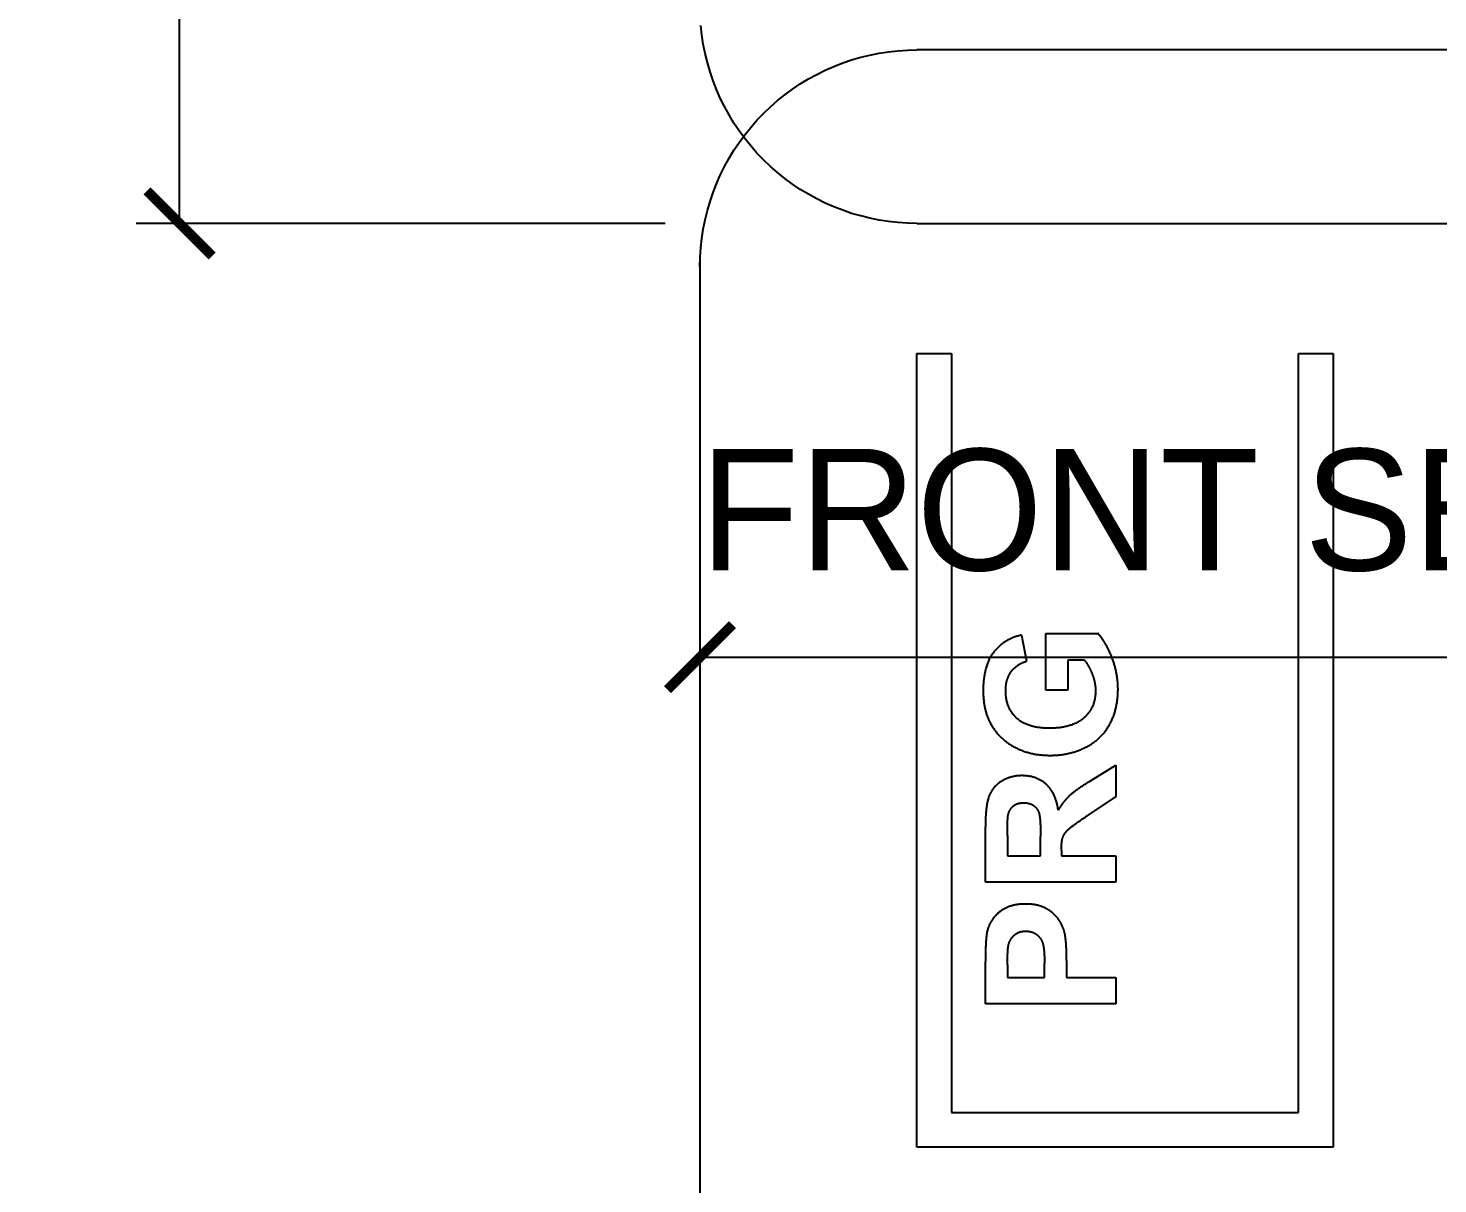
# Model space of a CAD drawing. Header units: metres. Extents: x -15 to 393, y -409 to 25.
# Drawn here: x -15.49 to 17.01, y -172.14 to -145.5 of the extents above; entities that cross this region are included whole.
import ezdxf

# ---------------------------------------------------------------- set-up
doc = ezdxf.new("R2010")
doc.units = ezdxf.units.M
for name, color, linetype in [('DIMS', 1, 'Continuous'), ('OUTLINE', 7, 'Continuous'), ('TEXT', 3, 'Continuous')]:
    doc.layers.add(name, color=color, linetype=linetype)
doc.styles.add('OpenSansCondensed-Light', font='OpenSansCondensed-Light.ttf')
doc.dimstyles.new('EZDXF', dxfattribs={"dimtxt": 0.25, "dimasz": 0.175, "dimexe": 0.375, "dimexo": 0.125, "dimgap": 0.1, "dimtad": 1, "dimlfac": 100, "dimzin": 12, "dimdsep": 46, "dimtxsty": 'OpenSansCondensed-Light', "dimblk": 'ARCHTICK', "dimcen": 2.5, "dimazin": 3, "dimtfac": 0.5, "dimtmove": 2, "dimatfit": 3})

# ---------------------------------------------------------------- blocks, each defined once
blk = doc.blocks.new('_ARCHTICK')
at = {"color": 0, "linetype": 'BYBLOCK', "const_width": 0.15}
blk.add_lwpolyline([(-0.5, -0.5), (0.5, 0.5)], dxfattribs=at)

msp = doc.modelspace()

# ---------------------------------------------------------------- linework, layer by layer
at = {"layer": 'OUTLINE'}
for p, q in [((95, -146), (5, -146)), ((5, -150), (95, -150)), ((0, -151), (0, -315)), ((5, -171.3), (5, -153)), ((5, -153), (5.8, -153)), ((5.8, -153), (5.8, -170.5)), ((13.8, -153), (14.6, -153)), ((13.8, -170.5), (13.8, -153)), ((14.6, -153), (14.6, -171.3)), ((7.4135, -159.4926), (7.5263, -160.0955)), ((7.9754, -159.4536), (9.1731, -159.4536)), ((7.9754, -160.762), (7.9754, -159.4536)), ((8.8634, -160.0668), (8.482, -160.0668)), ((8.482, -160.0668), (8.482, -160.762)), ((8.482, -160.762), (7.9754, -160.762)), ((9.0008, -162.8559), (9.5874, -162.4888)), ((9.5874, -162.4888), (9.5874, -163.2147)), ((9.5874, -163.2147), (8.9332, -163.6536)), ((6.5809, -165.1917), (6.5809, -163.9141)), ((7.0895, -164.1109), (7.0895, -164.5847)), ((7.8524, -164.5847), (7.8524, -164.1355)), ((8.3323, -164.4616), (8.3323, -164.5847)), ((7.0895, -164.5847), (7.8524, -164.5847)), ((8.3323, -164.5847), (9.5874, -164.5847)), ((9.5874, -164.5847), (9.5874, -165.1917)), ((9.5874, -165.1917), (6.5809, -165.1917)), ((6.5809, -167.9951), (6.5809, -167.021)), ((7.9426, -167.3881), (7.9426, -167.0559)), ((8.4533, -166.9923), (8.4533, -167.3881)), ((7.0895, -167.0948), (7.0895, -167.3881)), ((7.0895, -167.3881), (7.9426, -167.3881)), ((8.4533, -167.3881), (9.5874, -167.3881)), ((9.5874, -167.3881), (9.5874, -167.9951)), ((9.5874, -167.9951), (6.5809, -167.9951)), ((5.8, -170.5), (13.8, -170.5)), ((14.6, -171.3), (5, -171.3))]:
    msp.add_line(p, q, dxfattribs=at)
for points in [[(5, -150), (4.7819, -149.9952), (4.5642, -149.981), (4.3474, -149.9572), (4.1318, -149.924), (3.9178, -149.8815), (3.7059, -149.8296), (3.4965, -149.7686), (3.2899, -149.6985), (3.0866, -149.6194), (2.8869, -149.5315), (2.6913, -149.4351), (2.5, -149.3301), (2.3135, -149.217), (2.1321, -149.0958), (1.9562, -148.9668), (1.7861, -148.8302), (1.622, -148.6864), (1.4645, -148.5355), (1.3136, -148.378), (1.1698, -148.2139), (1.0332, -148.0438), (0.9042, -147.8679), (0.783, -147.6865), (0.6699, -147.5), (0.5649, -147.3087), (0.4685, -147.1131), (0.3806, -146.9134), (0.3015, -146.7101), (0.2314, -146.5035), (0.1704, -146.2941), (0.1185, -146.0822), (0.076, -145.8682), (0.0428, -145.6526), (0.019, -145.4358)], [(0, -151), (0.0048, -150.7819), (0.019, -150.5642), (0.0428, -150.3474), (0.076, -150.1318), (0.1185, -149.9178), (0.1704, -149.7059), (0.2314, -149.4965), (0.3015, -149.2899), (0.3806, -149.0866), (0.4685, -148.8869), (0.5649, -148.6913), (0.6699, -148.5), (0.783, -148.3135), (0.9042, -148.1321), (1.0332, -147.9562), (1.1698, -147.7861), (1.3136, -147.622), (1.4645, -147.4645), (1.622, -147.3136), (1.7861, -147.1698), (1.9562, -147.0332), (2.1321, -146.9042), (2.3135, -146.783), (2.5, -146.6699), (2.6913, -146.5649), (2.8869, -146.4685), (3.0866, -146.3806), (3.2899, -146.3015), (3.4965, -146.2314), (3.7059, -146.1704), (3.9178, -146.1185), (4.1318, -146.076), (4.3474, -146.0428), (4.5642, -146.019), (4.7819, -146.0048), (5, -146)], [(7.4135, -159.4926), (7.3923, -159.4974), (7.3712, -159.5025), (7.3502, -159.508), (7.3292, -159.5138), (7.3084, -159.52), (7.2877, -159.5265), (7.267, -159.5334), (7.2466, -159.5407), (7.2262, -159.5484), (7.206, -159.5564), (7.186, -159.5648), (7.1661, -159.5736), (7.1464, -159.5828), (7.1269, -159.5924), (7.1076, -159.6024), (7.0885, -159.6128), (7.0696, -159.6235), (7.051, -159.6347), (7.0326, -159.6463), (7.0144, -159.6582), (6.9965, -159.6705), (6.9789, -159.6833), (6.9615, -159.6964), (6.9445, -159.7098), (6.9277, -159.7236), (6.9113, -159.7378), (6.8951, -159.7524), (6.8793, -159.7673), (6.8637, -159.7825), (6.8485, -159.798), (6.8337, -159.8139), (6.8192, -159.8301), (6.805, -159.8465), (6.7911, -159.8633), (6.7776, -159.8803), (6.7645, -159.8976)], [(9.4981, -160.0063), (9.4916, -159.9896), (9.485, -159.973), (9.4782, -159.9564), (9.4714, -159.9398), (9.4644, -159.9233), (9.4573, -159.9068), (9.4501, -159.8904), (9.4428, -159.874), (9.4353, -159.8577), (9.4277, -159.8415), (9.42, -159.8253), (9.4122, -159.8092), (9.4042, -159.7931), (9.3961, -159.7772), (9.3878, -159.7613), (9.3794, -159.7454), (9.3708, -159.7297), (9.3621, -159.714), (9.3532, -159.6985), (9.3442, -159.683), (9.335, -159.6676), (9.3256, -159.6523), (9.316, -159.6372), (9.3063, -159.6221), (9.2963, -159.6072), (9.2862, -159.5924), (9.2758, -159.5778), (9.2653, -159.5633), (9.2546, -159.5489), (9.2436, -159.5348), (9.2324, -159.5207), (9.221, -159.5069), (9.2094, -159.4933), (9.1975, -159.4798), (9.1854, -159.4666), (9.1731, -159.4536)], [(6.7645, -159.8976), (6.7494, -159.9183), (6.735, -159.9395), (6.7211, -159.961), (6.7078, -159.9828), (6.6951, -160.005), (6.6829, -160.0275), (6.6713, -160.0503), (6.6603, -160.0734), (6.6498, -160.0967), (6.6398, -160.1203), (6.6303, -160.1441), (6.6214, -160.1681), (6.613, -160.1922), (6.605, -160.2165), (6.5975, -160.241), (6.5905, -160.2656), (6.584, -160.2904), (6.5778, -160.3152), (6.5722, -160.3402), (6.5669, -160.3652), (6.562, -160.3903), (6.5575, -160.4155), (6.5534, -160.4408), (6.5497, -160.4661), (6.5463, -160.4915), (6.5433, -160.5169), (6.5405, -160.5423), (6.5382, -160.5678), (6.5361, -160.5933), (6.5343, -160.6188), (6.5329, -160.6444), (6.5317, -160.6699), (6.5308, -160.6955), (6.5301, -160.7211), (6.5298, -160.7467), (6.5296, -160.7723)], [(7.1767, -160.3344), (7.1838, -160.3248), (7.1912, -160.3153), (7.1987, -160.306), (7.2063, -160.2968), (7.2142, -160.2877), (7.2222, -160.2788), (7.2304, -160.2701), (7.2388, -160.2615), (7.2473, -160.253), (7.256, -160.2448), (7.2648, -160.2367), (7.2738, -160.2288), (7.283, -160.221), (7.2923, -160.2135), (7.3018, -160.2061), (7.3114, -160.1989), (7.3211, -160.1919), (7.331, -160.1851), (7.341, -160.1785), (7.3511, -160.1721), (7.3613, -160.1659), (7.3717, -160.1598), (7.3822, -160.154), (7.3928, -160.1483), (7.4034, -160.1429), (7.4142, -160.1377), (7.4251, -160.1326), (7.436, -160.1277), (7.4471, -160.1231), (7.4582, -160.1186), (7.4694, -160.1143), (7.4807, -160.1102), (7.492, -160.1062), (7.5034, -160.1025), (7.5148, -160.0989), (7.5263, -160.0955)], [(8.8634, -160.0668), (8.8698, -160.0751), (8.8761, -160.0835), (8.8823, -160.0919), (8.8885, -160.1004), (8.8945, -160.109), (8.9005, -160.1176), (8.9064, -160.1262), (8.9122, -160.135), (8.9179, -160.1437), (8.9236, -160.1525), (8.9291, -160.1614), (8.9346, -160.1703), (8.94, -160.1793), (8.9454, -160.1883), (8.9506, -160.1974), (8.9558, -160.2065), (8.9609, -160.2156), (8.966, -160.2248), (8.9709, -160.234), (8.9758, -160.2433), (8.9807, -160.2526), (8.9854, -160.2619), (8.9901, -160.2713), (8.9947, -160.2807), (8.9992, -160.2902), (9.0037, -160.2996), (9.0081, -160.3091), (9.0125, -160.3187), (9.0168, -160.3282), (9.021, -160.3378), (9.0251, -160.3475), (9.0292, -160.3571), (9.0332, -160.3668), (9.0372, -160.3765), (9.0411, -160.3862), (9.0449, -160.3959)], [(9.6386, -160.7395), (9.6385, -160.7186), (9.6382, -160.6977), (9.6376, -160.6769), (9.6368, -160.6561), (9.6358, -160.6352), (9.6346, -160.6144), (9.6332, -160.5936), (9.6315, -160.5728), (9.6296, -160.552), (9.6275, -160.5313), (9.6252, -160.5106), (9.6226, -160.4899), (9.6198, -160.4692), (9.6168, -160.4486), (9.6136, -160.4279), (9.6102, -160.4074), (9.6066, -160.3868), (9.6027, -160.3663), (9.5986, -160.3459), (9.5943, -160.3255), (9.5898, -160.3051), (9.5851, -160.2848), (9.5802, -160.2645), (9.5751, -160.2443), (9.5697, -160.2241), (9.5642, -160.204), (9.5585, -160.184), (9.5525, -160.164), (9.5464, -160.1441), (9.5401, -160.1242), (9.5336, -160.1044), (9.5269, -160.0846), (9.52, -160.0649), (9.5129, -160.0453), (9.5056, -160.0258), (9.4981, -160.0063)], [(7.0485, -160.7723), (7.0486, -160.7594), (7.0488, -160.7465), (7.0492, -160.7336), (7.0498, -160.7207), (7.0505, -160.7079), (7.0514, -160.695), (7.0525, -160.6821), (7.0538, -160.6693), (7.0552, -160.6565), (7.0569, -160.6437), (7.0587, -160.631), (7.0607, -160.6182), (7.063, -160.6055), (7.0654, -160.5929), (7.0681, -160.5803), (7.071, -160.5677), (7.0741, -160.5552), (7.0774, -160.5427), (7.0809, -160.5303), (7.0846, -160.518), (7.0886, -160.5057), (7.0929, -160.4936), (7.0973, -160.4815), (7.102, -160.4694), (7.1069, -160.4575), (7.1121, -160.4457), (7.1175, -160.434), (7.1231, -160.4224), (7.129, -160.4109), (7.1351, -160.3996), (7.1414, -160.3884), (7.148, -160.3773), (7.1548, -160.3663), (7.1619, -160.3556), (7.1692, -160.3449), (7.1767, -160.3344)], [(9.0449, -160.3959), (9.0488, -160.4061), (9.0527, -160.4163), (9.0564, -160.4265), (9.06, -160.4368), (9.0636, -160.4471), (9.067, -160.4574), (9.0704, -160.4678), (9.0736, -160.4782), (9.0767, -160.4886), (9.0798, -160.4991), (9.0827, -160.5096), (9.0856, -160.5201), (9.0883, -160.5306), (9.0909, -160.5412), (9.0934, -160.5518), (9.0958, -160.5624), (9.0981, -160.573), (9.1003, -160.5837), (9.1024, -160.5944), (9.1044, -160.6051), (9.1062, -160.6158), (9.1079, -160.6266), (9.1096, -160.6373), (9.1111, -160.6481), (9.1124, -160.6589), (9.1137, -160.6698), (9.1149, -160.6806), (9.1159, -160.6914), (9.1168, -160.7023), (9.1176, -160.7131), (9.1183, -160.724), (9.1188, -160.7349), (9.1192, -160.7458), (9.1195, -160.7566), (9.1197, -160.7675), (9.1198, -160.7784)], [(6.5296, -160.7723), (6.5297, -160.7929), (6.53, -160.8135), (6.5304, -160.8341), (6.5311, -160.8547), (6.5319, -160.8753), (6.5329, -160.8959), (6.5341, -160.9165), (6.5355, -160.9371), (6.5371, -160.9576), (6.5389, -160.9782), (6.541, -160.9987), (6.5433, -161.0192), (6.5458, -161.0396), (6.5485, -161.0601), (6.5515, -161.0805), (6.5547, -161.1008), (6.5581, -161.1212), (6.5619, -161.1414), (6.5659, -161.1617), (6.5701, -161.1818), (6.5746, -161.2019), (6.5794, -161.222), (6.5845, -161.242), (6.5899, -161.2619), (6.5956, -161.2817), (6.6016, -161.3014), (6.6079, -161.3211), (6.6145, -161.3406), (6.6214, -161.36), (6.6287, -161.3793), (6.6363, -161.3985), (6.6442, -161.4175), (6.6525, -161.4364), (6.6611, -161.4551), (6.67, -161.4737), (6.6793, -161.4921)], [(7.3007, -161.4049), (7.2866, -161.3915), (7.2728, -161.3777), (7.2594, -161.3636), (7.2463, -161.3491), (7.2336, -161.3343), (7.2213, -161.3192), (7.2094, -161.3038), (7.1979, -161.288), (7.1868, -161.272), (7.1761, -161.2557), (7.1658, -161.2391), (7.156, -161.2223), (7.1466, -161.2052), (7.1377, -161.1879), (7.1292, -161.1703), (7.1212, -161.1525), (7.1136, -161.1346), (7.1065, -161.1164), (7.0998, -161.0981), (7.0936, -161.0796), (7.0878, -161.061), (7.0824, -161.0423), (7.0775, -161.0234), (7.073, -161.0044), (7.0689, -160.9854), (7.0652, -160.9662), (7.0619, -160.947), (7.059, -160.9278), (7.0564, -160.9084), (7.0543, -160.889), (7.0525, -160.8696), (7.051, -160.8502), (7.0499, -160.8307), (7.0491, -160.8113), (7.0486, -160.7918), (7.0485, -160.7723)], [(9.1198, -160.7784), (9.1196, -160.7979), (9.1191, -160.8173), (9.1182, -160.8368), (9.1169, -160.8562), (9.1153, -160.8756), (9.1133, -160.8949), (9.1109, -160.9142), (9.108, -160.9335), (9.1048, -160.9527), (9.1011, -160.9718), (9.097, -160.9908), (9.0925, -161.0097), (9.0875, -161.0285), (9.082, -161.0472), (9.0761, -161.0658), (9.0698, -161.0842), (9.0629, -161.1024), (9.0557, -161.1204), (9.0479, -161.1383), (9.0397, -161.1559), (9.0311, -161.1734), (9.022, -161.1906), (9.0124, -161.2075), (9.0025, -161.2242), (8.992, -161.2407), (8.9812, -161.2568), (8.9699, -161.2727), (8.9583, -161.2883), (8.9463, -161.3036), (8.9338, -161.3186), (8.9211, -161.3332), (8.9079, -161.3476), (8.8944, -161.3616), (8.8807, -161.3754), (8.8665, -161.3888), (8.8521, -161.4019)], [(9.4407, -161.5618), (9.4522, -161.541), (9.4634, -161.52), (9.4742, -161.4989), (9.4846, -161.4775), (9.4947, -161.456), (9.5044, -161.4343), (9.5137, -161.4125), (9.5227, -161.3905), (9.5314, -161.3684), (9.5396, -161.3461), (9.5476, -161.3237), (9.5551, -161.3012), (9.5623, -161.2785), (9.5692, -161.2558), (9.5757, -161.2329), (9.5819, -161.21), (9.5877, -161.1869), (9.5932, -161.1638), (9.5983, -161.1406), (9.6031, -161.1173), (9.6076, -161.094), (9.6118, -161.0706), (9.6156, -161.0472), (9.6191, -161.0237), (9.6223, -161.0001), (9.6252, -160.9765), (9.6279, -160.9529), (9.6302, -160.9293), (9.6322, -160.9056), (9.6339, -160.8819), (9.6354, -160.8582), (9.6366, -160.8345), (9.6375, -160.8107), (9.6381, -160.787), (9.6385, -160.7632), (9.6386, -160.7395)], [(6.6793, -161.4921), (6.6898, -161.5122), (6.7007, -161.5321), (6.7118, -161.5519), (6.7232, -161.5715), (6.7349, -161.5909), (6.7469, -161.6101), (6.7592, -161.6292), (6.7718, -161.648), (6.7847, -161.6666), (6.798, -161.685), (6.8115, -161.7032), (6.8253, -161.7212), (6.8395, -161.7389), (6.8539, -161.7564), (6.8687, -161.7736), (6.8837, -161.7906), (6.899, -161.8073), (6.9146, -161.8237), (6.9305, -161.8399), (6.9467, -161.8557), (6.9632, -161.8713), (6.9799, -161.8866), (6.9969, -161.9016), (7.0142, -161.9163), (7.0317, -161.9307), (7.0494, -161.9448), (7.0674, -161.9586), (7.0857, -161.9721), (7.1041, -161.9852), (7.1228, -161.998), (7.1417, -162.0106), (7.1608, -162.0228), (7.1801, -162.0346), (7.1997, -162.0462), (7.2193, -162.0574), (7.2392, -162.0684)], [(8.0493, -161.6397), (8.027, -161.6396), (8.0046, -161.6393), (7.9823, -161.6386), (7.96, -161.6378), (7.9378, -161.6366), (7.9155, -161.6352), (7.8932, -161.6334), (7.871, -161.6314), (7.8488, -161.6291), (7.8267, -161.6264), (7.8046, -161.6234), (7.7825, -161.6201), (7.7605, -161.6164), (7.7386, -161.6123), (7.7167, -161.6079), (7.6949, -161.603), (7.6732, -161.5978), (7.6516, -161.5921), (7.6302, -161.586), (7.6089, -161.5794), (7.5877, -161.5724), (7.5667, -161.5649), (7.5458, -161.5569), (7.5252, -161.5484), (7.5048, -161.5394), (7.4846, -161.5299), (7.4647, -161.5199), (7.445, -161.5093), (7.4257, -161.4982), (7.4067, -161.4865), (7.388, -161.4743), (7.3697, -161.4615), (7.3518, -161.4482), (7.3343, -161.4343), (7.3173, -161.4199), (7.3007, -161.4049)], [(8.8521, -161.4019), (8.8341, -161.4174), (8.8156, -161.4323), (8.7966, -161.4466), (8.7772, -161.4603), (8.7573, -161.4734), (8.7371, -161.4859), (8.7165, -161.4978), (8.6956, -161.5091), (8.6744, -161.5198), (8.6529, -161.53), (8.6312, -161.5396), (8.6092, -161.5487), (8.587, -161.5572), (8.5646, -161.5652), (8.5421, -161.5727), (8.5193, -161.5798), (8.4965, -161.5863), (8.4735, -161.5924), (8.4504, -161.5981), (8.4272, -161.6033), (8.4039, -161.6081), (8.3806, -161.6126), (8.3572, -161.6166), (8.3337, -161.6203), (8.3101, -161.6236), (8.2865, -161.6266), (8.2629, -161.6292), (8.2392, -161.6315), (8.2155, -161.6335), (8.1918, -161.6352), (8.1681, -161.6366), (8.1443, -161.6378), (8.1206, -161.6387), (8.0968, -161.6393), (8.073, -161.6396), (8.0493, -161.6397)], [(8.8747, -162.0889), (8.8943, -162.0793), (8.9138, -162.0694), (8.9331, -162.0592), (8.9523, -162.0487), (8.9712, -162.0379), (8.99, -162.0268), (9.0087, -162.0154), (9.0271, -162.0037), (9.0453, -161.9917), (9.0633, -161.9794), (9.0811, -161.9667), (9.0987, -161.9538), (9.1161, -161.9405), (9.1332, -161.927), (9.1501, -161.9132), (9.1667, -161.899), (9.1831, -161.8846), (9.1992, -161.8699), (9.2151, -161.8549), (9.2307, -161.8396), (9.246, -161.824), (9.2611, -161.8082), (9.2758, -161.7921), (9.2903, -161.7758), (9.3045, -161.7592), (9.3183, -161.7423), (9.3319, -161.7252), (9.3452, -161.7079), (9.3582, -161.6904), (9.3709, -161.6726), (9.3833, -161.6546), (9.3954, -161.6364), (9.4072, -161.6181), (9.4187, -161.5995), (9.4298, -161.5807), (9.4407, -161.5618)], [(7.2392, -162.0684), (7.2605, -162.0796), (7.2819, -162.0905), (7.3035, -162.1011), (7.3253, -162.1114), (7.3473, -162.1213), (7.3693, -162.1309), (7.3916, -162.1401), (7.4139, -162.149), (7.4364, -162.1576), (7.4591, -162.1658), (7.4818, -162.1736), (7.5047, -162.1811), (7.5277, -162.1883), (7.5507, -162.1952), (7.5739, -162.2017), (7.5972, -162.2078), (7.6205, -162.2137), (7.644, -162.2192), (7.6675, -162.2243), (7.6911, -162.2292), (7.7147, -162.2337), (7.7384, -162.2379), (7.7622, -162.2418), (7.786, -162.2454), (7.8098, -162.2486), (7.8337, -162.2516), (7.8576, -162.2542), (7.8816, -162.2566), (7.9056, -162.2586), (7.9296, -162.2604), (7.9536, -162.2619), (7.9776, -162.2631), (8.0017, -162.2641), (8.0257, -162.2647), (8.0498, -162.2651), (8.0739, -162.2652)], [(8.0739, -162.2652), (8.0968, -162.2651), (8.1198, -162.2647), (8.1428, -162.2641), (8.1657, -162.2632), (8.1887, -162.2621), (8.2116, -162.2607), (8.2345, -162.259), (8.2574, -162.257), (8.2803, -162.2548), (8.3031, -162.2523), (8.3259, -162.2496), (8.3487, -162.2466), (8.3714, -162.2432), (8.3941, -162.2397), (8.4168, -162.2358), (8.4394, -162.2316), (8.4619, -162.2272), (8.4844, -162.2225), (8.5068, -162.2175), (8.5291, -162.2122), (8.5514, -162.2066), (8.5736, -162.2007), (8.5958, -162.1946), (8.6178, -162.1881), (8.6398, -162.1814), (8.6617, -162.1744), (8.6835, -162.1671), (8.7051, -162.1595), (8.7267, -162.1517), (8.7482, -162.1435), (8.7696, -162.1351), (8.7908, -162.1264), (8.812, -162.1174), (8.833, -162.1082), (8.8539, -162.0987), (8.8747, -162.0889)], [(7.4238, -162.7328), (7.4099, -162.7329), (7.3961, -162.7332), (7.3823, -162.7336), (7.3684, -162.7343), (7.3546, -162.7351), (7.3408, -162.7361), (7.327, -162.7373), (7.3132, -162.7387), (7.2995, -162.7403), (7.2858, -162.7422), (7.2721, -162.7442), (7.2584, -162.7464), (7.2448, -162.7488), (7.2312, -162.7515), (7.2176, -162.7543), (7.2041, -162.7574), (7.1907, -162.7607), (7.1773, -162.7642), (7.164, -162.7679), (7.1507, -162.7718), (7.1375, -162.776), (7.1244, -162.7804), (7.1113, -162.785), (7.0983, -162.7898), (7.0854, -162.7948), (7.0726, -162.8), (7.0599, -162.8055), (7.0473, -162.8112), (7.0347, -162.8171), (7.0223, -162.8232), (7.01, -162.8295), (6.9978, -162.836), (6.9857, -162.8427), (6.9737, -162.8496), (6.9618, -162.8567), (6.95, -162.8641)], [(7.9826, -162.9317), (7.97, -162.9206), (7.9571, -162.9097), (7.9439, -162.8991), (7.9306, -162.8888), (7.917, -162.8788), (7.9032, -162.8691), (7.8891, -162.8597), (7.8749, -162.8507), (7.8604, -162.842), (7.8458, -162.8336), (7.831, -162.8256), (7.8159, -162.8179), (7.8008, -162.8106), (7.7854, -162.8035), (7.7699, -162.7969), (7.7543, -162.7906), (7.7385, -162.7846), (7.7226, -162.779), (7.7065, -162.7738), (7.6904, -162.7688), (7.6742, -162.7642), (7.6578, -162.76), (7.6414, -162.7561), (7.6249, -162.7525), (7.6084, -162.7492), (7.5918, -162.7463), (7.5751, -162.7436), (7.5584, -162.7413), (7.5416, -162.7392), (7.5249, -162.7375), (7.5081, -162.736), (7.4912, -162.7349), (7.4744, -162.734), (7.4575, -162.7333), (7.4407, -162.7329), (7.4238, -162.7328)], [(6.95, -162.8641), (6.9393, -162.871), (6.9286, -162.8781), (6.918, -162.8854), (6.9076, -162.8928), (6.8973, -162.9004), (6.8871, -162.9082), (6.877, -162.9162), (6.8671, -162.9243), (6.8573, -162.9326), (6.8477, -162.941), (6.8382, -162.9496), (6.8289, -162.9584), (6.8197, -162.9674), (6.8107, -162.9765), (6.8019, -162.9858), (6.7932, -162.9953), (6.7848, -163.0049), (6.7765, -163.0147), (6.7684, -163.0246), (6.7604, -163.0347), (6.7527, -163.0449), (6.7452, -163.0553), (6.7379, -163.0658), (6.7308, -163.0765), (6.7239, -163.0873), (6.7172, -163.0982), (6.7107, -163.1093), (6.7044, -163.1205), (6.6983, -163.1318), (6.6925, -163.1432), (6.6869, -163.1547), (6.6814, -163.1663), (6.6762, -163.178), (6.6713, -163.1898), (6.6665, -163.2017), (6.6619, -163.2137)], [(8.2605, -163.5265), (8.2577, -163.5081), (8.2547, -163.4897), (8.2515, -163.4714), (8.2481, -163.4531), (8.2445, -163.4348), (8.2406, -163.4166), (8.2365, -163.3985), (8.2321, -163.3804), (8.2275, -163.3624), (8.2226, -163.3444), (8.2174, -163.3265), (8.212, -163.3087), (8.2063, -163.291), (8.2003, -163.2734), (8.194, -163.2559), (8.1874, -163.2385), (8.1804, -163.2212), (8.1732, -163.2041), (8.1656, -163.1871), (8.1577, -163.1702), (8.1495, -163.1535), (8.1409, -163.137), (8.132, -163.1207), (8.1227, -163.1046), (8.113, -163.0887), (8.103, -163.073), (8.0926, -163.0576), (8.0818, -163.0424), (8.0707, -163.0275), (8.0592, -163.0128), (8.0473, -162.9985), (8.0351, -162.9845), (8.0225, -162.9708), (8.0096, -162.9574), (7.9963, -162.9444), (7.9826, -162.9317)], [(9.0008, -162.8559), (8.9867, -162.8646), (8.9726, -162.8734), (8.9585, -162.8823), (8.9444, -162.8911), (8.9304, -162.9), (8.9163, -162.9089), (8.9023, -162.9179), (8.8883, -162.9269), (8.8743, -162.9359), (8.8603, -162.9449), (8.8464, -162.954), (8.8325, -162.9631), (8.8186, -162.9723), (8.8048, -162.9815), (8.7909, -162.9907), (8.7771, -163), (8.7634, -163.0094), (8.7497, -163.0188), (8.736, -163.0282), (8.7223, -163.0377), (8.7087, -163.0472), (8.6951, -163.0569), (8.6816, -163.0666), (8.6681, -163.0763), (8.6547, -163.0861), (8.6413, -163.0961), (8.6281, -163.106), (8.6148, -163.1161), (8.6017, -163.1263), (8.5886, -163.1366), (8.5757, -163.147), (8.5628, -163.1576), (8.5501, -163.1683), (8.5375, -163.1791), (8.525, -163.1902), (8.5127, -163.2014)], [(6.6619, -163.2137), (6.6553, -163.2323), (6.6493, -163.251), (6.6437, -163.2698), (6.6385, -163.2888), (6.6337, -163.3079), (6.6292, -163.327), (6.625, -163.3462), (6.6212, -163.3655), (6.6176, -163.3849), (6.6142, -163.4043), (6.6111, -163.4237), (6.6082, -163.4431), (6.6055, -163.4626), (6.6031, -163.4821), (6.6007, -163.5017), (6.5986, -163.5212), (6.5966, -163.5408), (6.5948, -163.5604), (6.5931, -163.58), (6.5915, -163.5996), (6.5901, -163.6192), (6.5888, -163.6388), (6.5876, -163.6585), (6.5865, -163.6781), (6.5856, -163.6978), (6.5847, -163.7174), (6.584, -163.7371), (6.5833, -163.7567), (6.5827, -163.7764), (6.5822, -163.796), (6.5818, -163.8157), (6.5815, -163.8354), (6.5812, -163.8551), (6.581, -163.8747), (6.5809, -163.8944), (6.5809, -163.9141)], [(7.0998, -163.668), (7.101, -163.6608), (7.1023, -163.6536), (7.1038, -163.6465), (7.1053, -163.6393), (7.107, -163.6322), (7.1087, -163.6251), (7.1105, -163.6181), (7.1125, -163.611), (7.1146, -163.604), (7.1167, -163.5971), (7.119, -163.5902), (7.1215, -163.5833), (7.124, -163.5764), (7.1266, -163.5696), (7.1294, -163.5629), (7.1323, -163.5562), (7.1354, -163.5496), (7.1385, -163.543), (7.1418, -163.5365), (7.1452, -163.53), (7.1488, -163.5237), (7.1525, -163.5174), (7.1563, -163.5111), (7.1602, -163.505), (7.1643, -163.499), (7.1685, -163.493), (7.1729, -163.4871), (7.1774, -163.4814), (7.182, -163.4757), (7.1867, -163.4702), (7.1916, -163.4647), (7.1965, -163.4594), (7.2017, -163.4542), (7.2069, -163.4491), (7.2122, -163.4442), (7.2177, -163.4393)], [(7.2177, -163.4393), (7.2233, -163.4346), (7.229, -163.43), (7.2348, -163.4255), (7.2407, -163.4212), (7.2467, -163.417), (7.2529, -163.413), (7.2591, -163.4091), (7.2654, -163.4054), (7.2718, -163.4018), (7.2783, -163.3983), (7.2848, -163.3951), (7.2914, -163.3919), (7.2981, -163.389), (7.3049, -163.3861), (7.3117, -163.3835), (7.3186, -163.3809), (7.3255, -163.3786), (7.3325, -163.3763), (7.3396, -163.3743), (7.3466, -163.3723), (7.3537, -163.3705), (7.3609, -163.3688), (7.368, -163.3673), (7.3752, -163.3659), (7.3825, -163.3646), (7.3897, -163.3635), (7.3969, -163.3625), (7.4042, -163.3616), (7.4115, -163.3608), (7.4188, -163.3601), (7.4261, -163.3595), (7.4334, -163.3591), (7.4408, -163.3587), (7.4481, -163.3585), (7.4554, -163.3583), (7.4627, -163.3583)], [(7.4627, -163.3583), (7.4693, -163.3583), (7.4759, -163.3584), (7.4825, -163.3586), (7.4891, -163.3589), (7.4957, -163.3593), (7.5023, -163.3597), (7.5089, -163.3602), (7.5154, -163.3608), (7.522, -163.3615), (7.5285, -163.3623), (7.5351, -163.3631), (7.5416, -163.3641), (7.5481, -163.3652), (7.5546, -163.3663), (7.5611, -163.3676), (7.5675, -163.3689), (7.574, -163.3704), (7.5804, -163.372), (7.5867, -163.3737), (7.5931, -163.3754), (7.5994, -163.3773), (7.6057, -163.3794), (7.6119, -163.3815), (7.6181, -163.3837), (7.6243, -163.3861), (7.6304, -163.3886), (7.6365, -163.3911), (7.6425, -163.3939), (7.6484, -163.3967), (7.6543, -163.3996), (7.6602, -163.4027), (7.6659, -163.4059), (7.6716, -163.4092), (7.6773, -163.4126), (7.6828, -163.4162), (7.6883, -163.4198)], [(7.6883, -163.4198), (7.6933, -163.4233), (7.6981, -163.4268), (7.703, -163.4304), (7.7077, -163.4341), (7.7124, -163.4378), (7.717, -163.4417), (7.7215, -163.4456), (7.726, -163.4497), (7.7304, -163.4538), (7.7347, -163.458), (7.7389, -163.4622), (7.743, -163.4666), (7.7471, -163.471), (7.7511, -163.4755), (7.755, -163.4801), (7.7588, -163.4848), (7.7625, -163.4895), (7.7661, -163.4943), (7.7696, -163.4992), (7.7731, -163.5041), (7.7764, -163.5091), (7.7797, -163.5141), (7.7828, -163.5192), (7.7859, -163.5244), (7.7888, -163.5296), (7.7917, -163.5349), (7.7945, -163.5402), (7.7972, -163.5456), (7.7998, -163.551), (7.8023, -163.5565), (7.8047, -163.562), (7.8071, -163.5675), (7.8093, -163.5731), (7.8114, -163.5787), (7.8135, -163.5844), (7.8155, -163.59)], [(8.5127, -163.2014), (8.5044, -163.2093), (8.4961, -163.2172), (8.488, -163.2253), (8.4799, -163.2334), (8.4718, -163.2416), (8.4639, -163.2499), (8.4561, -163.2582), (8.4483, -163.2667), (8.4406, -163.2752), (8.433, -163.2838), (8.4254, -163.2924), (8.418, -163.3011), (8.4106, -163.3099), (8.4033, -163.3188), (8.3961, -163.3277), (8.3889, -163.3366), (8.3818, -163.3457), (8.3748, -163.3547), (8.3679, -163.3639), (8.3611, -163.3731), (8.3543, -163.3823), (8.3475, -163.3916), (8.3409, -163.401), (8.3343, -163.4103), (8.3278, -163.4198), (8.3214, -163.4293), (8.315, -163.4388), (8.3087, -163.4484), (8.3024, -163.458), (8.2963, -163.4677), (8.2901, -163.4774), (8.2841, -163.4871), (8.2781, -163.4969), (8.2722, -163.5067), (8.2663, -163.5166), (8.2605, -163.5265)], [(7.0895, -164.1109), (7.0895, -164.0986), (7.0895, -164.0863), (7.0895, -164.074), (7.0896, -164.0617), (7.0896, -164.0494), (7.0896, -164.0371), (7.0897, -164.0248), (7.0897, -164.0124), (7.0898, -164.0001), (7.0898, -163.9878), (7.0899, -163.9755), (7.09, -163.9632), (7.0901, -163.9509), (7.0902, -163.9386), (7.0903, -163.9263), (7.0904, -163.9139), (7.0906, -163.9016), (7.0907, -163.8893), (7.0909, -163.877), (7.0911, -163.8647), (7.0913, -163.8524), (7.0915, -163.8401), (7.0918, -163.8278), (7.0921, -163.8155), (7.0924, -163.8032), (7.0927, -163.7908), (7.0931, -163.7785), (7.0935, -163.7662), (7.0939, -163.7539), (7.0944, -163.7416), (7.095, -163.7293), (7.0956, -163.717), (7.0964, -163.7047), (7.0972, -163.6925), (7.0983, -163.6802), (7.0998, -163.668)], [(7.8155, -163.59), (7.8199, -163.6046), (7.8235, -163.6194), (7.8266, -163.6343), (7.8292, -163.6493), (7.8315, -163.6644), (7.8336, -163.6794), (7.8355, -163.6945), (7.8372, -163.7097), (7.8387, -163.7248), (7.84, -163.74), (7.8413, -163.7552), (7.8424, -163.7703), (7.8435, -163.7855), (7.8444, -163.8007), (7.8453, -163.8159), (7.8461, -163.8311), (7.8469, -163.8463), (7.8475, -163.8616), (7.8481, -163.8768), (7.8487, -163.892), (7.8492, -163.9072), (7.8497, -163.9224), (7.8501, -163.9376), (7.8505, -163.9529), (7.8508, -163.9681), (7.8511, -163.9833), (7.8514, -163.9985), (7.8516, -164.0137), (7.8518, -164.029), (7.852, -164.0442), (7.8521, -164.0594), (7.8522, -164.0746), (7.8523, -164.0899), (7.8523, -164.1051), (7.8524, -164.1203), (7.8524, -164.1355)], [(8.4912, -163.9735), (8.5024, -163.9633), (8.5138, -163.9533), (8.5254, -163.9435), (8.5372, -163.9339), (8.549, -163.9245), (8.5609, -163.9151), (8.5729, -163.9058), (8.585, -163.8966), (8.5971, -163.8875), (8.6092, -163.8784), (8.6214, -163.8694), (8.6337, -163.8604), (8.6459, -163.8515), (8.6582, -163.8426), (8.6705, -163.8338), (8.6829, -163.825), (8.6953, -163.8162), (8.7077, -163.8075), (8.7201, -163.7987), (8.7325, -163.7901), (8.7449, -163.7814), (8.7574, -163.7728), (8.7699, -163.7641), (8.7824, -163.7555), (8.7949, -163.747), (8.8074, -163.7384), (8.8199, -163.7298), (8.8325, -163.7213), (8.845, -163.7128), (8.8576, -163.7043), (8.8702, -163.6958), (8.8827, -163.6874), (8.8953, -163.6789), (8.9079, -163.6705), (8.9205, -163.662), (8.9332, -163.6536)], [(8.3661, -164.1561), (8.3682, -164.1502), (8.3704, -164.1444), (8.3727, -164.1387), (8.3751, -164.1329), (8.3776, -164.1272), (8.3802, -164.1216), (8.3829, -164.116), (8.3856, -164.1104), (8.3885, -164.1049), (8.3914, -164.0995), (8.3944, -164.094), (8.3975, -164.0887), (8.4007, -164.0833), (8.4039, -164.078), (8.4073, -164.0728), (8.4107, -164.0676), (8.4141, -164.0625), (8.4177, -164.0574), (8.4213, -164.0523), (8.425, -164.0473), (8.4287, -164.0424), (8.4325, -164.0375), (8.4364, -164.0326), (8.4403, -164.0278), (8.4442, -164.023), (8.4483, -164.0183), (8.4523, -164.0136), (8.4565, -164.009), (8.4607, -164.0044), (8.4649, -163.9999), (8.4692, -163.9954), (8.4735, -163.9909), (8.4779, -163.9865), (8.4823, -163.9821), (8.4867, -163.9778), (8.4912, -163.9735)], [(8.3323, -164.4616), (8.3323, -164.453), (8.3323, -164.4445), (8.3324, -164.4359), (8.3325, -164.4273), (8.3327, -164.4188), (8.3328, -164.4102), (8.333, -164.4016), (8.3333, -164.393), (8.3336, -164.3845), (8.3339, -164.3759), (8.3342, -164.3673), (8.3346, -164.3588), (8.3351, -164.3502), (8.3356, -164.3416), (8.3361, -164.3331), (8.3367, -164.3245), (8.3374, -164.316), (8.3381, -164.3074), (8.3389, -164.2989), (8.3397, -164.2904), (8.3406, -164.2818), (8.3416, -164.2733), (8.3426, -164.2648), (8.3437, -164.2563), (8.345, -164.2478), (8.3462, -164.2393), (8.3476, -164.2309), (8.3491, -164.2224), (8.3508, -164.214), (8.3525, -164.2056), (8.3544, -164.1973), (8.3564, -164.1889), (8.3585, -164.1806), (8.3609, -164.1724), (8.3634, -164.1642), (8.3661, -164.1561)], [(7.5058, -165.6921), (7.4885, -165.6922), (7.4712, -165.6925), (7.454, -165.693), (7.4367, -165.6938), (7.4194, -165.6947), (7.4022, -165.6959), (7.385, -165.6974), (7.3678, -165.699), (7.3506, -165.701), (7.3334, -165.7031), (7.3163, -165.7056), (7.2993, -165.7083), (7.2822, -165.7113), (7.2653, -165.7145), (7.2483, -165.7181), (7.2315, -165.7219), (7.2147, -165.7261), (7.198, -165.7305), (7.1814, -165.7353), (7.1649, -165.7403), (7.1484, -165.7457), (7.1321, -165.7514), (7.1159, -165.7574), (7.0999, -165.7638), (7.0839, -165.7705), (7.0681, -165.7775), (7.0525, -165.7849), (7.037, -165.7926), (7.0217, -165.8007), (7.0066, -165.809), (6.9917, -165.8178), (6.977, -165.8268), (6.9625, -165.8362), (6.9482, -165.846), (6.9341, -165.856), (6.9203, -165.8664)], [(7.9713, -165.7926), (7.9595, -165.7864), (7.9475, -165.7805), (7.9354, -165.7747), (7.9233, -165.7692), (7.911, -165.764), (7.8986, -165.7589), (7.8862, -165.754), (7.8737, -165.7494), (7.861, -165.745), (7.8484, -165.7407), (7.8356, -165.7367), (7.8228, -165.7329), (7.81, -165.7293), (7.7971, -165.7258), (7.7841, -165.7226), (7.7711, -165.7195), (7.758, -165.7167), (7.7449, -165.714), (7.7318, -165.7114), (7.7187, -165.7091), (7.7055, -165.7069), (7.6923, -165.7049), (7.679, -165.703), (7.6658, -165.7014), (7.6525, -165.6998), (7.6392, -165.6984), (7.6259, -165.6972), (7.6126, -165.6961), (7.5993, -165.6951), (7.5859, -165.6943), (7.5726, -165.6936), (7.5592, -165.6931), (7.5459, -165.6926), (7.5325, -165.6923), (7.5192, -165.6921), (7.5058, -165.6921)], [(6.9203, -165.8664), (6.9086, -165.8755), (6.8971, -165.8848), (6.8857, -165.8943), (6.8745, -165.9039), (6.8634, -165.9138), (6.8525, -165.9238), (6.8417, -165.934), (6.8311, -165.9443), (6.8207, -165.9549), (6.8105, -165.9656), (6.8005, -165.9765), (6.7907, -165.9876), (6.781, -165.9989), (6.7716, -166.0103), (6.7624, -166.0219), (6.7534, -166.0337), (6.7447, -166.0456), (6.7362, -166.0578), (6.7279, -166.07), (6.7198, -166.0825), (6.712, -166.0951), (6.7045, -166.1078), (6.6972, -166.1207), (6.6901, -166.1337), (6.6833, -166.1469), (6.6768, -166.1602), (6.6705, -166.1736), (6.6645, -166.1871), (6.6588, -166.2008), (6.6533, -166.2146), (6.6481, -166.2284), (6.6431, -166.2424), (6.6385, -166.2565), (6.6341, -166.2706), (6.6299, -166.2848), (6.626, -166.2991)], [(8.2677, -166.0479), (8.2613, -166.0389), (8.2549, -166.0301), (8.2483, -166.0213), (8.2416, -166.0126), (8.2347, -166.0041), (8.2277, -165.9956), (8.2206, -165.9873), (8.2134, -165.979), (8.206, -165.9709), (8.1986, -165.9628), (8.191, -165.9549), (8.1833, -165.9471), (8.1755, -165.9394), (8.1676, -165.9318), (8.1596, -165.9243), (8.1514, -165.9169), (8.1432, -165.9097), (8.1349, -165.9025), (8.1265, -165.8955), (8.118, -165.8885), (8.1094, -165.8817), (8.1007, -165.875), (8.0919, -165.8684), (8.0831, -165.8619), (8.0742, -165.8556), (8.0652, -165.8493), (8.0561, -165.8432), (8.0469, -165.8371), (8.0377, -165.8312), (8.0284, -165.8254), (8.019, -165.8196), (8.0096, -165.814), (8.0001, -165.8085), (7.9906, -165.8031), (7.981, -165.7978), (7.9713, -165.7926)], [(8.4102, -166.3627), (8.4081, -166.3533), (8.4058, -166.3439), (8.4035, -166.3345), (8.401, -166.3252), (8.3984, -166.3159), (8.3957, -166.3066), (8.3929, -166.2974), (8.3899, -166.2881), (8.3869, -166.279), (8.3837, -166.2699), (8.3804, -166.2608), (8.377, -166.2517), (8.3735, -166.2427), (8.3699, -166.2337), (8.3662, -166.2248), (8.3624, -166.2159), (8.3585, -166.2071), (8.3545, -166.1983), (8.3504, -166.1896), (8.3462, -166.1809), (8.342, -166.1722), (8.3376, -166.1636), (8.3331, -166.155), (8.3286, -166.1465), (8.3239, -166.138), (8.3192, -166.1296), (8.3144, -166.1212), (8.3095, -166.1129), (8.3045, -166.1046), (8.2995, -166.0963), (8.2944, -166.0882), (8.2892, -166.08), (8.2839, -166.0719), (8.2786, -166.0639), (8.2732, -166.0559), (8.2677, -166.0479)], [(6.626, -166.2991), (6.6212, -166.3187), (6.6171, -166.3384), (6.6135, -166.3582), (6.6103, -166.378), (6.6075, -166.398), (6.605, -166.4179), (6.6027, -166.4379), (6.6006, -166.458), (6.5987, -166.478), (6.5969, -166.498), (6.5953, -166.5181), (6.5939, -166.5382), (6.5925, -166.5583), (6.5913, -166.5784), (6.5902, -166.5985), (6.5891, -166.6186), (6.5882, -166.6387), (6.5873, -166.6588), (6.5865, -166.6789), (6.5858, -166.699), (6.5851, -166.7191), (6.5845, -166.7392), (6.584, -166.7594), (6.5835, -166.7795), (6.583, -166.7996), (6.5826, -166.8197), (6.5823, -166.8399), (6.582, -166.86), (6.5817, -166.8801), (6.5815, -166.9002), (6.5813, -166.9204), (6.5812, -166.9405), (6.581, -166.9606), (6.581, -166.9807), (6.5809, -167.0009), (6.5809, -167.021)], [(7.11, -166.658), (7.1115, -166.6503), (7.113, -166.6426), (7.1147, -166.6349), (7.1166, -166.6272), (7.1185, -166.6196), (7.1206, -166.612), (7.1228, -166.6044), (7.1252, -166.5969), (7.1276, -166.5895), (7.1302, -166.582), (7.133, -166.5747), (7.1358, -166.5673), (7.1388, -166.56), (7.142, -166.5528), (7.1453, -166.5457), (7.1487, -166.5386), (7.1522, -166.5315), (7.1559, -166.5246), (7.1597, -166.5177), (7.1636, -166.5109), (7.1677, -166.5042), (7.1719, -166.4975), (7.1763, -166.4909), (7.1807, -166.4845), (7.1853, -166.4781), (7.19, -166.4717), (7.1949, -166.4655), (7.1998, -166.4594), (7.2049, -166.4534), (7.21, -166.4475), (7.2153, -166.4416), (7.2207, -166.4359), (7.2262, -166.4303), (7.2318, -166.4247), (7.2375, -166.4193), (7.2433, -166.414)], [(7.2433, -166.414), (7.2494, -166.4086), (7.2557, -166.4033), (7.262, -166.3981), (7.2685, -166.3931), (7.2751, -166.3883), (7.2818, -166.3836), (7.2886, -166.3791), (7.2955, -166.3747), (7.3025, -166.3705), (7.3096, -166.3664), (7.3168, -166.3625), (7.324, -166.3588), (7.3314, -166.3552), (7.3388, -166.3518), (7.3463, -166.3486), (7.3539, -166.3456), (7.3616, -166.3427), (7.3693, -166.3399), (7.377, -166.3374), (7.3849, -166.335), (7.3927, -166.3328), (7.4006, -166.3307), (7.4086, -166.3288), (7.4166, -166.3271), (7.4246, -166.3255), (7.4326, -166.3241), (7.4407, -166.3228), (7.4488, -166.3217), (7.4569, -166.3207), (7.465, -166.3198), (7.4732, -166.3191), (7.4813, -166.3186), (7.4895, -166.3181), (7.4977, -166.3178), (7.5058, -166.3176), (7.514, -166.3176)], [(7.514, -166.3176), (7.5209, -166.3176), (7.5278, -166.3178), (7.5346, -166.318), (7.5415, -166.3183), (7.5484, -166.3188), (7.5552, -166.3193), (7.5621, -166.3199), (7.5689, -166.3206), (7.5757, -166.3215), (7.5825, -166.3224), (7.5893, -166.3235), (7.5961, -166.3246), (7.6029, -166.3259), (7.6096, -166.3273), (7.6163, -166.3288), (7.623, -166.3304), (7.6296, -166.3321), (7.6363, -166.3339), (7.6429, -166.3359), (7.6494, -166.3379), (7.6559, -166.3401), (7.6624, -166.3424), (7.6689, -166.3448), (7.6753, -166.3473), (7.6816, -166.35), (7.6879, -166.3527), (7.6942, -166.3556), (7.7004, -166.3586), (7.7065, -166.3617), (7.7126, -166.3648), (7.7186, -166.3682), (7.7246, -166.3716), (7.7305, -166.3751), (7.7363, -166.3787), (7.7421, -166.3824), (7.7478, -166.3863)], [(7.7478, -166.3863), (7.7534, -166.3902), (7.7589, -166.3941), (7.7643, -166.3982), (7.7697, -166.4023), (7.7749, -166.4066), (7.7802, -166.4109), (7.7853, -166.4154), (7.7904, -166.4199), (7.7953, -166.4245), (7.8002, -166.4292), (7.805, -166.434), (7.8098, -166.4388), (7.8144, -166.4438), (7.8189, -166.4488), (7.8234, -166.4539), (7.8278, -166.4591), (7.8321, -166.4644), (7.8362, -166.4697), (7.8403, -166.4751), (7.8443, -166.4806), (7.8482, -166.4861), (7.852, -166.4917), (7.8557, -166.4974), (7.8594, -166.5032), (7.8629, -166.509), (7.8663, -166.5148), (7.8696, -166.5207), (7.8729, -166.5267), (7.876, -166.5327), (7.8791, -166.5387), (7.882, -166.5448), (7.8849, -166.551), (7.8877, -166.5572), (7.8904, -166.5634), (7.893, -166.5697), (7.8955, -166.576)], [(8.4533, -166.9923), (8.4533, -166.9747), (8.4532, -166.9572), (8.4531, -166.9396), (8.4529, -166.9221), (8.4528, -166.9045), (8.4525, -166.887), (8.4522, -166.8694), (8.4519, -166.8519), (8.4515, -166.8343), (8.4511, -166.8168), (8.4506, -166.7992), (8.4501, -166.7817), (8.4495, -166.7641), (8.4488, -166.7466), (8.4481, -166.729), (8.4473, -166.7115), (8.4464, -166.694), (8.4455, -166.6764), (8.4444, -166.6589), (8.4433, -166.6414), (8.4422, -166.6239), (8.4409, -166.6064), (8.4395, -166.5889), (8.4381, -166.5714), (8.4365, -166.5539), (8.4348, -166.5364), (8.4331, -166.519), (8.4312, -166.5015), (8.4291, -166.4841), (8.4269, -166.4667), (8.4246, -166.4493), (8.4221, -166.4319), (8.4194, -166.4145), (8.4166, -166.3972), (8.4135, -166.3799), (8.4102, -166.3627)], [(7.0895, -167.0948), (7.0895, -167.0827), (7.0895, -167.0705), (7.0896, -167.0583), (7.0896, -167.0462), (7.0897, -167.034), (7.0898, -167.0219), (7.0899, -167.0097), (7.09, -166.9976), (7.0901, -166.9854), (7.0903, -166.9732), (7.0905, -166.9611), (7.0907, -166.9489), (7.0909, -166.9368), (7.0912, -166.9246), (7.0915, -166.9125), (7.0918, -166.9003), (7.0921, -166.8881), (7.0925, -166.876), (7.0929, -166.8638), (7.0934, -166.8517), (7.0938, -166.8395), (7.0944, -166.8274), (7.0949, -166.8152), (7.0956, -166.8031), (7.0962, -166.791), (7.097, -166.7788), (7.0978, -166.7667), (7.0986, -166.7546), (7.0996, -166.7424), (7.1006, -166.7303), (7.1018, -166.7182), (7.1031, -166.7061), (7.1045, -166.6941), (7.1061, -166.682), (7.1079, -166.67), (7.11, -166.658)], [(7.8955, -166.576), (7.9, -166.5886), (7.9041, -166.6014), (7.9077, -166.6144), (7.911, -166.6274), (7.9139, -166.6406), (7.9166, -166.6538), (7.919, -166.667), (7.9212, -166.6802), (7.9233, -166.6935), (7.9251, -166.7069), (7.9268, -166.7202), (7.9284, -166.7336), (7.9299, -166.7469), (7.9312, -166.7603), (7.9324, -166.7737), (7.9336, -166.7871), (7.9346, -166.8005), (7.9356, -166.8139), (7.9365, -166.8273), (7.9373, -166.8408), (7.938, -166.8542), (7.9387, -166.8676), (7.9393, -166.8811), (7.9398, -166.8945), (7.9403, -166.9079), (7.9407, -166.9214), (7.9411, -166.9348), (7.9414, -166.9483), (7.9417, -166.9617), (7.942, -166.9752), (7.9422, -166.9886), (7.9423, -167.0021), (7.9425, -167.0155), (7.9426, -167.029), (7.9426, -167.0424), (7.9426, -167.0559)]]:
    msp.add_lwpolyline(points, dxfattribs=at)

# ---------------------------------------------------------------- texts
at = {"layer": 'TEXT'}
msp.add_text("FRONT SECTION at Y=-1.5 (inside the lid's thickness): window, display pocket with the coil relief, button pad slots, USB hollow in the left edge", height=2.8, dxfattribs=at).set_placement((0, -158))

# ---------------------------------------------------------------- dimensions: what is measured, and where the dimension line sits
at = {"layer": 'DIMS'}
msp.add_linear_dim(base=(-12, -150), p1=(0, -150), p2=(0, 24), angle=90, dimstyle='EZDXF', override={"dimtxt": 2.5, "dimasz": 1.5, "dimexe": 1, "dimexo": 0.8, "dimgap": 0.6, "dimdec": 1}, dxfattribs=at).render()
msp.add_linear_dim(base=(0, -160), p1=(0, -150), p2=(100, -150), dimstyle='EZDXF', override={"dimtxt": 2.5, "dimasz": 1.5, "dimexe": 1, "dimexo": 0.8, "dimgap": 0.6, "dimdec": 1}, dxfattribs=at).render()

doc.saveas('drawing.dxf')
